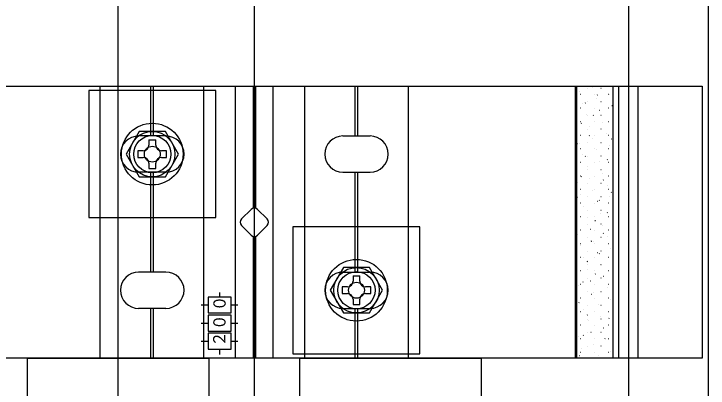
# Model space of a CAD drawing. Units: millimetres, scale not verified. Extents: x -875 to 875, y -1300 to 1292.
# Drawn here: x -248 to -95, y 255.7 to 338.2 of the extents above; entities that cross this region are included whole.
import ezdxf
from ezdxf.enums import TextEntityAlignment as Align

# ---------------------------------------------------------------- set-up
doc = ezdxf.new("R2010")
doc.units = ezdxf.units.MM
doc.header["$LTSCALE"] = 8
for name, color, linetype in [('0-3_YKK_12', 2, 'Continuous'), ('0-4_YKK_13', 4, 'Continuous'), ('0-7_YSS_K', 3, 'Continuous')]:
    doc.layers.add(name, color=color, linetype=linetype)
doc.styles.add('ＭＳ ゴシック', font='')
doc.styles.get('ＭＳ ゴシック').set_extended_font_data('MS Gothic')

msp = doc.modelspace()

# ---------------------------------------------------------------- linework, layer by layer
at = {"layer": '0-3_YKK_12'}
msp.add_line((-95, 737.321), (-95, 107.321), dxfattribs=at)
msp.add_lwpolyline([(-275, 859.321), (-275, 127.321), (-225, 127.321), (-225, 859.321)], dxfattribs=at)
at = {"layer": '0-4_YKK_13'}
for p, q in [((-229, 262.321), (-229, 322.321)), ((-217.8, 311.321), (-217.8, 322.321)), ((-217.2, 311.321), (-217.2, 322.321)), ((-206.15, 262.321), (-206.15, 322.321)), ((-199.15, 262.321), (-199.15, 322.321)), ((-195.3, 322.321), (-195.3, 295.396)), ((-194.7, 295.396), (-194.7, 322.321)), ((-190.85, 262.321), (-190.85, 322.321)), ((-183.85, 262.321), (-183.85, 322.321)), ((-172.8, 311.321), (-172.8, 322.321)), ((-172.2, 311.321), (-172.2, 322.321)), ((-161, 262.321), (-161, 322.321)), ((-124.202, 262.321), (-124.202, 322.321)), ((-123.954, 262.321), (-123.954, 322.321)), ((-121.633, 321.805), (-121.683, 321.805)), ((-120.541, 322.075), (-120.551, 322.071)), ((-118.593, 321.805), (-118.643, 321.805)), ((-114.676, 262.321), (-114.676, 322.321)), ((-110.4, 262.321), (-110.4, 322.321)), ((-123.332, 321.087), (-123.341, 321.083)), ((-123.058, 320.43), (-123.108, 320.43)), ((-120.018, 320.43), (-120.068, 320.43)), ((-119.344, 320.397), (-119.427, 320.341)), ((-116.978, 320.43), (-117.028, 320.43)), ((-116.822, 320.551), (-116.832, 320.547)), ((-122.686, 318.474), (-122.695, 318.471)), ((-122.033, 318.617), (-122.116, 318.561)), ((-121.633, 318.815), (-121.683, 318.815)), ((-119.565, 319.579), (-119.575, 319.576)), ((-118.593, 318.815), (-118.643, 318.815)), ((-123.058, 317.44), (-123.108, 317.44)), ((-120.018, 317.44), (-120.068, 317.44)), ((-118.967, 316.951), (-118.976, 316.947)), ((-116.978, 317.44), (-117.028, 317.44)), ((-116.176, 317.939), (-116.186, 317.935)), ((-121.71, 315.979), (-121.719, 315.976)), ((-121.633, 315.825), (-121.683, 315.825)), ((-120.228, 315.893), (-120.312, 315.838)), ((-118.593, 315.825), (-118.643, 315.825)), ((-123.058, 314.45), (-123.108, 314.45)), ((-122.917, 314.113), (-123.001, 314.058)), ((-120.018, 314.45), (-120.068, 314.45)), ((-118.321, 314.338), (-118.33, 314.335)), ((-116.978, 314.45), (-117.028, 314.45)), ((-123.854, 312.379), (-123.863, 312.376)), ((-121.633, 312.835), (-121.683, 312.835)), ((-121.111, 313.35), (-121.12, 313.347)), ((-118.593, 312.835), (-118.643, 312.835)), ((-214.5, 311.321), (-220.5, 311.321)), ((-175.5, 311.321), (-169.5, 311.321)), ((-123.058, 311.46), (-123.108, 311.46)), ((-121.113, 311.39), (-121.196, 311.335)), ((-120.465, 310.738), (-120.474, 310.735)), ((-120.018, 311.46), (-120.068, 311.46)), ((-117.345, 311.843), (-117.354, 311.84)), ((-116.978, 311.46), (-117.028, 311.46)), ((-116.31, 310.651), (-116.393, 310.596)), ((-218.25, 310.471), (-218.25, 309.321)), ((-218.25, 310.471), (-216.75, 310.471)), ((-216.75, 309.321), (-216.75, 310.471)), ((-123.802, 309.61), (-123.885, 309.555)), ((-123.255, 309.75), (-123.264, 309.747)), ((-121.633, 309.845), (-121.683, 309.845)), ((-118.593, 309.845), (-118.643, 309.845)), ((-116.746, 309.214), (-116.755, 309.211)), ((-220.65, 308.071), (-220.65, 306.571)), ((-219.5, 308.071), (-220.65, 308.071)), ((-214.35, 308.071), (-215.5, 308.071)), ((-214.35, 306.571), (-214.35, 308.071)), ((-123.058, 308.47), (-123.108, 308.47)), ((-120.018, 308.47), (-120.068, 308.47)), ((-119.489, 308.243), (-119.498, 308.239)), ((-116.978, 308.47), (-117.028, 308.47)), ((-220.65, 306.571), (-219.5, 306.571)), ((-215.5, 306.571), (-214.35, 306.571)), ((-122.609, 307.138), (-122.618, 307.134)), ((-121.997, 306.887), (-122.08, 306.832)), ((-121.633, 306.855), (-121.683, 306.855)), ((-118.593, 306.855), (-118.643, 306.855)), ((-117.194, 306.148), (-117.278, 306.093)), ((-116.1, 306.602), (-116.109, 306.599)), ((-218.25, 305.321), (-218.25, 304.171)), ((-123.058, 305.48), (-123.108, 305.48)), ((-121.633, 304.642), (-121.642, 304.639)), ((-120.018, 305.48), (-120.068, 305.48)), ((-118.89, 305.614), (-118.899, 305.611)), ((-116.978, 305.48), (-117.028, 305.48)), ((-214.5, 303.321), (-220.5, 303.321)), ((-217.8, 281.321), (-217.8, 303.321)), ((-217.2, 281.321), (-217.2, 303.321)), ((-175.5, 303.321), (-169.5, 303.321)), ((-172.8, 281.321), (-172.8, 303.321)), ((-172.2, 281.321), (-172.2, 303.321)), ((-121.633, 303.865), (-121.683, 303.865)), ((-118.593, 303.865), (-118.643, 303.865)), ((-118.244, 303.002), (-118.253, 302.998)), ((-123.058, 302.49), (-123.108, 302.49)), ((-122.881, 302.384), (-122.965, 302.329)), ((-121.034, 302.014), (-121.044, 302.01)), ((-120.018, 302.49), (-120.068, 302.49)), ((-118.079, 301.645), (-118.162, 301.59)), ((-116.978, 302.49), (-117.028, 302.49)), ((-123.777, 301.042), (-123.787, 301.039)), ((-121.633, 300.875), (-121.683, 300.875)), ((-118.593, 300.875), (-118.643, 300.875)), ((-117.268, 300.506), (-117.277, 300.503)), ((-123.178, 298.413), (-123.188, 298.41)), ((-123.058, 299.5), (-123.108, 299.5)), ((-120.388, 299.401), (-120.398, 299.398)), ((-120.018, 299.5), (-120.068, 299.5)), ((-116.978, 299.5), (-117.028, 299.5)), ((-116.274, 298.922), (-116.357, 298.866)), ((-123.766, 297.881), (-123.849, 297.825)), ((-121.633, 297.885), (-121.683, 297.885)), ((-119.412, 296.906), (-119.422, 296.903)), ((-118.963, 297.142), (-119.047, 297.086)), ((-118.593, 297.885), (-118.643, 297.885)), ((-116.669, 297.877), (-116.679, 297.874)), ((-123.058, 296.51), (-123.108, 296.51)), ((-122.532, 295.801), (-122.542, 295.798)), ((-120.018, 296.51), (-120.068, 296.51)), ((-116.978, 296.51), (-117.028, 296.51)), ((-197.828, 293.028), (-195.707, 295.149)), ((-194.293, 295.149), (-192.172, 293.028)), ((-121.633, 294.895), (-121.683, 294.895)), ((-118.813, 294.277), (-118.823, 294.274)), ((-118.593, 294.895), (-118.643, 294.895)), ((-117.158, 294.418), (-117.242, 294.363)), ((-116.023, 295.265), (-116.032, 295.262)), ((-123.058, 293.52), (-123.108, 293.52)), ((-121.556, 293.306), (-121.566, 293.302)), ((-120.018, 293.52), (-120.068, 293.52)), ((-119.848, 292.638), (-119.931, 292.583)), ((-116.978, 293.52), (-117.028, 293.52)), ((-195.707, 289.492), (-197.828, 291.613)), ((-192.172, 291.613), (-194.293, 289.492)), ((-121.633, 291.905), (-121.683, 291.905)), ((-118.593, 291.905), (-118.643, 291.905)), ((-118.167, 291.665), (-118.177, 291.662)), ((-195.3, 289.245), (-195.3, 262.321)), ((-194.7, 262.321), (-194.7, 289.245)), ((-123.701, 289.706), (-123.71, 289.702)), ((-123.058, 290.53), (-123.108, 290.53)), ((-120.957, 290.677), (-120.967, 290.674)), ((-120.018, 290.53), (-120.068, 290.53)), ((-118.043, 289.915), (-118.126, 289.86)), ((-117.191, 289.17), (-117.201, 289.166)), ((-116.978, 290.53), (-117.028, 290.53)), ((-121.633, 288.915), (-121.683, 288.915)), ((-120.732, 288.135), (-120.815, 288.08)), ((-120.311, 288.065), (-120.321, 288.061)), ((-118.593, 288.915), (-118.643, 288.915)), ((-123.102, 287.077), (-123.111, 287.073)), ((-123.058, 287.54), (-123.108, 287.54)), ((-120.018, 287.54), (-120.068, 287.54)), ((-116.978, 287.54), (-117.028, 287.54)), ((-116.592, 286.541), (-116.602, 286.537)), ((-121.633, 285.925), (-121.683, 285.925)), ((-119.336, 285.569), (-119.345, 285.566)), ((-118.927, 285.412), (-119.011, 285.357)), ((-118.593, 285.925), (-118.643, 285.925)), ((-123.058, 284.55), (-123.108, 284.55)), ((-122.456, 284.464), (-122.465, 284.461)), ((-121.616, 283.632), (-121.7, 283.577)), ((-120.018, 284.55), (-120.068, 284.55)), ((-116.978, 284.55), (-117.028, 284.55)), ((-123.058, 281.56), (-123.108, 281.56)), ((-121.633, 282.935), (-121.683, 282.935)), ((-121.48, 281.969), (-121.489, 281.966)), ((-120.018, 281.56), (-120.068, 281.56)), ((-118.737, 282.941), (-118.746, 282.937)), ((-118.593, 282.935), (-118.643, 282.935)), ((-116.978, 281.56), (-117.028, 281.56)), ((-214.5, 281.321), (-220.5, 281.321)), ((-175.5, 281.321), (-169.5, 281.321)), ((-173.25, 280.471), (-173.25, 279.321)), ((-173.25, 280.471), (-171.75, 280.471)), ((-171.75, 279.321), (-171.75, 280.471)), ((-119.812, 280.909), (-119.895, 280.854)), ((-118.091, 280.328), (-118.1, 280.325)), ((-123.058, 278.57), (-123.108, 278.57)), ((-122.501, 279.129), (-122.584, 279.074)), ((-121.633, 279.945), (-121.683, 279.945)), ((-120.881, 279.34), (-120.89, 279.337)), ((-120.018, 278.57), (-120.068, 278.57)), ((-118.593, 279.945), (-118.643, 279.945)), ((-116.978, 278.57), (-117.028, 278.57)), ((-175.65, 278.071), (-175.65, 276.571)), ((-174.5, 278.071), (-175.65, 278.071)), ((-169.35, 278.071), (-170.5, 278.071)), ((-169.35, 276.571), (-169.35, 278.071)), ((-123.624, 278.369), (-123.633, 278.366)), ((-121.633, 276.955), (-121.683, 276.955)), ((-118.593, 276.955), (-118.643, 276.955)), ((-117.115, 277.833), (-117.124, 277.83)), ((-202.65, 276.855), (-202.65, 275.821)), ((-175.65, 276.571), (-174.5, 276.571)), ((-170.5, 276.571), (-169.35, 276.571)), ((-123.058, 275.58), (-123.108, 275.58)), ((-123.025, 275.74), (-123.034, 275.737)), ((-120.696, 276.406), (-120.779, 276.35)), ((-120.235, 276.728), (-120.244, 276.725)), ((-120.018, 275.58), (-120.068, 275.58)), ((-116.978, 275.58), (-117.028, 275.58)), ((-206.71, 274.071), (-205.15, 274.071)), ((-200.15, 274.071), (-198.675, 274.071)), ((-173.25, 275.321), (-173.25, 274.171)), ((-123.385, 274.626), (-123.469, 274.57)), ((-121.633, 273.965), (-121.683, 273.965)), ((-119.259, 274.233), (-119.268, 274.229)), ((-118.593, 273.965), (-118.643, 273.965)), ((-116.516, 275.204), (-116.525, 275.201)), ((-214.5, 273.321), (-220.5, 273.321)), ((-217.8, 262.321), (-217.8, 273.321)), ((-217.2, 262.321), (-217.2, 273.321)), ((-175.5, 273.321), (-169.5, 273.321)), ((-172.8, 262.321), (-172.8, 273.321)), ((-172.2, 262.321), (-172.2, 273.321)), ((-123.058, 272.59), (-123.108, 272.59)), ((-122.379, 273.128), (-122.388, 273.124)), ((-120.018, 272.59), (-120.068, 272.59)), ((-116.978, 272.59), (-117.028, 272.59)), ((-121.633, 270.975), (-121.683, 270.975)), ((-121.581, 271.902), (-121.664, 271.847)), ((-118.66, 271.604), (-118.669, 271.601)), ((-118.593, 270.975), (-118.643, 270.975)), ((-116.778, 271.163), (-116.861, 271.108)), ((-206.71, 270.071), (-205.15, 270.071)), ((-200.15, 270.071), (-198.675, 270.071)), ((-123.058, 269.6), (-123.108, 269.6)), ((-121.403, 270.632), (-121.412, 270.629)), ((-120.018, 269.6), (-120.068, 269.6)), ((-116.978, 269.6), (-117.028, 269.6)), ((-121.633, 267.985), (-121.683, 267.985)), ((-120.804, 268.004), (-120.814, 268)), ((-118.593, 267.985), (-118.643, 267.985)), ((-118.014, 268.992), (-118.023, 268.988)), ((-123.547, 267.032), (-123.557, 267.029)), ((-123.058, 266.61), (-123.108, 266.61)), ((-122.465, 267.399), (-122.548, 267.344)), ((-120.018, 266.61), (-120.068, 266.61)), ((-117.662, 266.66), (-117.746, 266.605)), ((-117.038, 266.496), (-117.047, 266.493)), ((-116.978, 266.61), (-117.028, 266.61)), ((-206.71, 266.071), (-205.15, 266.071)), ((-200.15, 266.071), (-198.675, 266.071)), ((-121.633, 264.995), (-121.683, 264.995)), ((-120.158, 265.391), (-120.168, 265.388)), ((-118.593, 264.995), (-118.643, 264.995)), ((-202.65, 264.321), (-202.65, 263.15)), ((-123.058, 263.62), (-123.108, 263.62)), ((-122.948, 264.403), (-122.958, 264.4)), ((-120.018, 263.62), (-120.068, 263.62)), ((-116.978, 263.62), (-117.028, 263.62)), ((-116.439, 263.867), (-116.449, 263.864)), ((-115.982, 262.321), (-124.202, 262.321)), ((-123.349, 262.896), (-123.433, 262.841)), ((-119.182, 262.896), (-119.192, 262.893))]:
    msp.add_line(p, q, dxfattribs=at)
for points in [[(-293.7, 322.321), (-96.3, 322.321), (-96.3, 262.321), (-293.7, 262.321)], [(-231.5, 293.321), (-203.5, 293.321), (-203.5, 321.321), (-231.5, 321.321)], [(-220.387, 312.321), (-223.274, 307.321), (-220.387, 302.321), (-214.613, 302.321), (-211.726, 307.321), (-214.613, 312.321)], [(-186.5, 263.321), (-158.5, 263.321), (-158.5, 291.321), (-186.5, 291.321)], [(-175.387, 282.321), (-178.274, 277.321), (-175.387, 272.321), (-169.613, 272.321), (-166.726, 277.321), (-169.613, 282.321)], [(-200.15, 272.321), (-200.15, 275.821), (-205.15, 275.821), (-205.15, 272.321)], [(-200.15, 268.321), (-200.15, 271.821), (-205.15, 271.821), (-205.15, 268.321)], [(-200.15, 264.321), (-200.15, 267.821), (-205.15, 267.821), (-205.15, 264.321)], [(-245, 262.321), (-205, 262.321), (-205, 222.321), (-245, 222.321)], [(-185, 262.321), (-145, 262.321), (-145, 222.321), (-185, 222.321)]]:
    msp.add_lwpolyline(points, close=True, dxfattribs=at)
for points in [[(-124.202, 322.321), (-115.982, 322.321), (-115.982, 262.321)], [(-218.25, 304.171), (-216.75, 304.171), (-216.75, 305.321)], [(-173.25, 274.171), (-171.75, 274.171), (-171.75, 275.321)]]:
    msp.add_lwpolyline(points, dxfattribs=at)
for centre, radius in [((-217.5, 307.321), 6.8), ((-217.5, 307.321), 5), ((-217.5, 307.321), 4.1), ((-217.5, 307.321), 1.75), ((-172.5, 277.321), 6.8), ((-172.5, 277.321), 5), ((-172.5, 277.321), 4.1), ((-172.5, 277.321), 1.75)]:
    msp.add_circle(centre, radius, dxfattribs=at)
for centre, radius, start, end in [((-220.5, 307.321), 4, 90, 270), ((-214.5, 307.321), 4, 270, 90), ((-175.5, 307.321), 4, 90, 270), ((-169.5, 307.321), 4, 270, 90), ((-219.5, 309.321), 1.25, 270, 0), ((-215.5, 309.321), 1.25, 180, 270), ((-219.5, 305.321), 1.25, 0, 90), ((-215.5, 305.321), 1.25, 90, 180), ((-195, 294.442), 1, 45, 135), ((-197.121, 292.321), 1, 135, 225), ((-192.879, 292.321), 1, 315, 45), ((-195, 290.199), 1, 225, 315), ((-220.5, 277.321), 4, 90, 270), ((-214.5, 277.321), 4, 270, 90), ((-175.5, 277.321), 4, 90, 270), ((-169.5, 277.321), 4, 270, 90), ((-174.5, 279.321), 1.25, 270, 0), ((-170.5, 279.321), 1.25, 180, 270), ((-174.5, 275.321), 1.25, 0, 90), ((-170.5, 275.321), 1.25, 90, 180)]:
    msp.add_arc(centre, radius, start, end, dxfattribs=at)
at = {"layer": '0-7_YSS_K'}
for p, q in [((-195, -40.679), (-195, 837.321)), ((-112.5, 97.321), (-112.5, 754.821))]:
    msp.add_line(p, q, dxfattribs=at)

# ---------------------------------------------------------------- texts
at = {"layer": '0-4_YKK_13', "style": 'ＭＳ ゴシック', "width": 0.9}
for s, p in [('０', (-200.51, 272.74)), ('０', (-200.528, 268.603)), ('２', (-200.568, 264.915))]:
    msp.add_text(s, height=2.711, rotation=90, dxfattribs=at).set_placement(p, align=Align.BOTTOM_LEFT)

doc.saveas('drawing.dxf')
